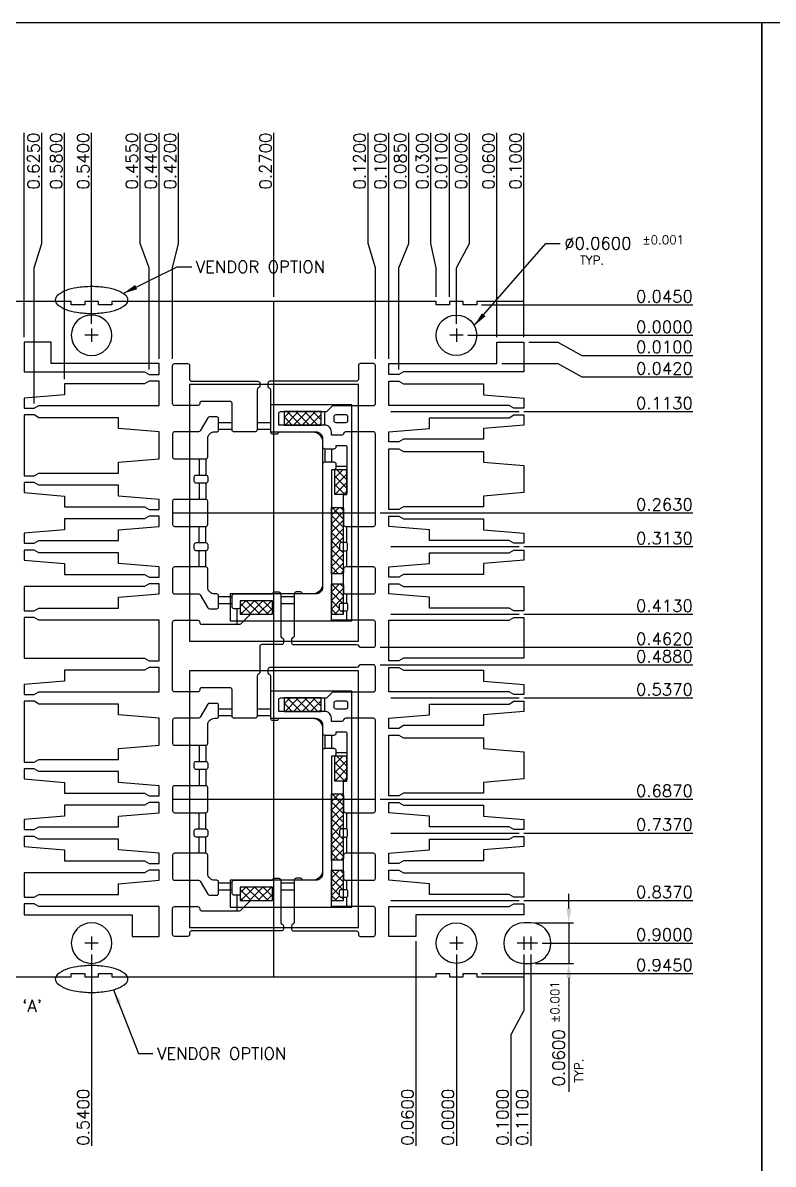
# Model space of a CAD drawing. Extents: x 5 to 821, y 9 to 392.
# Drawn here: x 123.9 to 279.4, y 155.4 to 392 of the extents above; entities that cross this region are included whole.
import ezdxf
from ezdxf.enums import TextEntityAlignment as Align
from ezdxf.lldxf.tags import DXFTag

# ---------------------------------------------------------------- set-up
doc = ezdxf.new("R2010")
doc.units = 0
doc.header["$LTSCALE"] = 8
doc.header["$MEASUREMENT"] = 0
for name, color, linetype in [('CEN', 2, 'CENTER'), ('COIN-LINE', 4, 'Continuous'), ('DIM', 7, 'Continuous'), ('DRAWING-SHEET', 6, 'Continuous'), ('LF-LINE', 1, 'Continuous'), ('PKG-OUT', 3, 'HIDDEN'), ('PLOTTING-AREA', 5, 'Continuous')]:
    doc.layers.add(name, color=color, linetype=linetype)
doc.styles.add('SIMPLEX', font='SIMPLEX.shx', dxfattribs={"height": 2.5})
doc.styles.get("Standard").update_dxf_attribs({"font": 'SIMPLEX', "height": 3})
tags = doc.linetypes.add('CENTER', pattern=[2, 1.25, -0.25, 0.25, -0.25]).pattern_tags.tags
tags[10:11] = [DXFTag(74, 4), DXFTag(75, 0), DXFTag(340, '0'), DXFTag(46, 1.0), DXFTag(50, 0.0), DXFTag(44, 0.0), DXFTag(45, 0.0)]
tags[8:9] = [DXFTag(74, 4), DXFTag(75, 0), DXFTag(340, '0'), DXFTag(46, 1.0), DXFTag(50, 0.0), DXFTag(44, 0.0), DXFTag(45, 0.0)]
tags[6:7] = [DXFTag(74, 4), DXFTag(75, 0), DXFTag(340, '0'), DXFTag(46, 1.0), DXFTag(50, 0.0), DXFTag(44, 0.0), DXFTag(45, 0.0)]
tags[4:5] = [DXFTag(74, 4), DXFTag(75, 0), DXFTag(340, '0'), DXFTag(46, 1.0), DXFTag(50, 0.0), DXFTag(44, 0.0), DXFTag(45, 0.0)]
tags = doc.linetypes.add('HIDDEN', pattern=[0.375, 0.25, -0.125]).pattern_tags.tags
tags[6:7] = [DXFTag(74, 4), DXFTag(75, 0), DXFTag(340, '0'), DXFTag(46, 1.0), DXFTag(50, 0.0), DXFTag(44, 0.0), DXFTag(45, 0.0)]
tags[4:5] = [DXFTag(74, 4), DXFTag(75, 0), DXFTag(340, '0'), DXFTag(46, 1.0), DXFTag(50, 0.0), DXFTag(44, 0.0), DXFTag(45, 0.0)]
doc.dimstyles.get("Standard").update_dxf_attribs({"dimtxt": 0.18, "dimasz": 0.18, "dimexe": 0.18, "dimexo": 0.0625, "dimgap": 0.09, "dimtad": 0, "dimtih": 1, "dimtoh": 1, "dimdec": 4, "dimzin": 0, "dimdsep": 46, "dimtxsty": 'Standard', "dimcen": 0.09, "dimadec": 0, "dimazin": 0, "dimtfac": 1, "dimtdec": 4, "dimtofl": 0, "dimtmove": 0, "dimatfit": 3, "dimfxl": 0, "dimtolj": 1, "dimtzin": 0, "dimarcsym": 0})

# ---------------------------------------------------------------- blocks, each defined once
blk = doc.blocks.new('TABLET')
at = {"layer": 'DRAWING-SHEET'}
blk.add_lwpolyline([(5, 392), (5, 9), (277, 9), (277, 392)], close=True, dxfattribs=at)
blk = doc.blocks.new('TABLET1')
at = {"layer": 'PLOTTING-AREA'}
blk.add_lwpolyline([(5, 392), (5, 9), (277, 9), (277, 392)], close=True, dxfattribs=at)
blk = doc.blocks.new('INT3')
for p, q in [((-0.082, 0.134), (-0.062, 0.134)), ((-0.082, 0.124), (-0.062, 0.124)), ((-0.025, 0.134), (-0.005, 0.134)), ((-0.025, 0.124), (-0.005, 0.124)), ((0.075, 0.095), (0.075, 0.075)), ((0.085, 0.095), (0.085, 0.075)), ((-0.111, 0.08), (-0.111, 0.056)), ((-0.101, 0.08), (-0.101, 0.056)), ((-0.111, 0.044), (-0.111, 0.02)), ((-0.101, 0.044), (-0.101, 0.02)), ((-0.111, -0.044), (-0.111, -0.02)), ((-0.101, -0.044), (-0.101, -0.02)), ((-0.111, -0.08), (-0.111, -0.056)), ((-0.101, -0.08), (-0.101, -0.056)), ((-0.082, -0.124), (-0.062, -0.124)), ((-0.082, -0.134), (-0.062, -0.134)), ((0.01, -0.124), (0.03, -0.124)), ((0.01, -0.134), (0.03, -0.134))]:
    blk.add_line(p, q)
for points in [[(-0.125, 0.1978, 0.414214), (-0.1222, 0.195), (-0.0238, 0.195, -0.414214), (-0.021, 0.1922), (-0.021, 0.1877, -0.334986), (-0.023, 0.185, 0.334986), (-0.025, 0.1823), (-0.025, 0.1228, -0.414214), (-0.0278, 0.12), (-0.0592, 0.12, -0.414214), (-0.062, 0.1228), (-0.062, 0.1622, 0.414214), (-0.0648, 0.165), (-0.1072, 0.165, 0.414214), (-0.11, 0.1622), (-0.11, 0.1618, -0.414214), (-0.1128, 0.159), (-0.1472, 0.159, -0.414214), (-0.15, 0.1618), (-0.15, 0.2182, -0.414214), (-0.1472, 0.221), (-0.1278, 0.221, -0.414214), (-0.125, 0.2182)], [(-0.0848, 0.142), (-0.0957, 0.142, 0.267949), (-0.0981, 0.1406), (-0.1092, 0.1214, -0.267949), (-0.1116, 0.12), (-0.1472, 0.12, 0.414214), (-0.15, 0.1172), (-0.15, 0.0828, 0.414214), (-0.1472, 0.08), (-0.1008, 0.08, 0.414214), (-0.098, 0.0828), (-0.098, 0.11, -0.414214), (-0.088, 0.12), (-0.0848, 0.12, 0.414214), (-0.082, 0.1228), (-0.082, 0.1392, 0.414214)], [(0.109, 0.1427), (0.109, 0.1363, -0.414214), (0.1062, 0.1335), (0.0918, 0.1335, -0.414214), (0.089, 0.1363), (0.089, 0.1427, -0.414214), (0.0918, 0.1455), (0.1062, 0.1455, -0.414214)], [(-0.098, 0.0532), (-0.098, 0.0468, -0.414214), (-0.1008, 0.044), (-0.1152, 0.044, -0.414214), (-0.118, 0.0468), (-0.118, 0.0532, -0.414214), (-0.1152, 0.056), (-0.1008, 0.056, -0.414214)], [(-0.098, -0.0172), (-0.098, 0.0172, 0.414214), (-0.1008, 0.02), (-0.1472, 0.02, 0.414214), (-0.15, 0.0172), (-0.15, -0.0172, 0.414214), (-0.1472, -0.02), (-0.1008, -0.02, 0.414214)], [(-0.098, -0.0468), (-0.098, -0.0532, -0.414214), (-0.1008, -0.056), (-0.1152, -0.056, -0.414214), (-0.118, -0.0532), (-0.118, -0.0468, -0.414214), (-0.1152, -0.044), (-0.1008, -0.044, -0.414214)], [(0.109, -0.0532), (0.109, -0.0468, 0.414214), (0.1062, -0.044), (0.0998, -0.044, 0.414214), (0.097, -0.0468), (0.097, -0.0532, 0.414214), (0.0998, -0.056), (0.1062, -0.056, 0.414214)], [(-0.082, -0.1392), (-0.082, -0.1228, 0.414214), (-0.0848, -0.12), (-0.088, -0.12, -0.414214), (-0.098, -0.11), (-0.098, -0.0828, 0.414214), (-0.1008, -0.08), (-0.1472, -0.08, 0.414214), (-0.15, -0.0828), (-0.15, -0.1172, 0.414214), (-0.1472, -0.12), (-0.1116, -0.12, -0.267949), (-0.1092, -0.1214), (-0.0981, -0.1406, 0.267949), (-0.0957, -0.142), (-0.0848, -0.142, 0.414214)], [(0.109, -0.1363), (0.109, -0.1427, -0.414214), (0.1062, -0.1455), (0.0998, -0.1455, -0.414214), (0.097, -0.1427), (0.097, -0.1363, -0.414214), (0.0998, -0.1335), (0.1062, -0.1335, -0.414214)]]:
    blk.add_lwpolyline(points, format="xyb", close=True)
for points in [[(0.1223, 0.195), (-0.0062, 0.195, 0.414214), (-0.009, 0.1922), (-0.009, 0.1877, 0.334986), (-0.007, 0.185, -0.334986), (-0.005, 0.1823), (-0.005, 0.1198, 0.414214), (-0.0022, 0.117), (0.0042, 0.117, 0.414214), (0.007, 0.1198), (0.007, 0.12), (0.062, 0.12, -0.414214), (0.072, 0.11), (0.072, 0.0978, 0.414214), (0.0748, 0.095), (0.0892, 0.095, 0.414214), (0.092, 0.0978), (0.092, 0.1), (0.1052, 0.1, -0.414214), (0.108, 0.0972), (0.108, 0.0298, -0.414214), (0.1052, 0.027), (0.09, 0.027), (0.09, 0.0629, -0.223622), (0.091, 0.065, 0.223622), (0.092, 0.0671), (0.092, 0.0722, 0.414214), (0.0892, 0.075), (0.0748, 0.075, 0.414214), (0.072, 0.0722), (0.072, -0.11, -0.414214), (0.062, -0.12), (0.042, -0.12), (0.042, -0.1198, 0.414214), (0.0392, -0.117), (0.0328, -0.117, 0.414214), (0.03, -0.1198), (0.03, -0.1823, -0.334986), (0.028, -0.185, 0.334986), (0.026, -0.1877), (0.026, -0.1922, 0.414214), (0.0288, -0.195), (0.1223, -0.195, -0.334986), (0.125, -0.197, 0.334986), (0.1277, -0.199), (0.1472, -0.199, 0.414214), (0.15, -0.1962), (0.15, -0.1618, 0.414214), (0.1472, -0.159), (0.085, -0.159), (0.085, -0.105), (0.1002, -0.105, -0.414214), (0.103, -0.1078), (0.103, -0.1172, 0.414214), (0.1058, -0.12), (0.1472, -0.12, 0.414214), (0.15, -0.1172), (0.15, -0.0828, 0.414214), (0.1472, -0.08), (0.1058, -0.08, 0.414214), (0.103, -0.0828), (0.103, -0.0872, -0.414214), (0.1002, -0.09), (0.085, -0.09), (0.085, 0.008), (0.1002, 0.008, -0.414214), (0.103, 0.0052), (0.103, -0.0172, 0.414214), (0.1058, -0.02), (0.1472, -0.02, 0.414214), (0.15, -0.0172), (0.15, 0.1172, 0.414214), (0.1472, 0.12), (0.1057, 0.12, 0.387232), (0.103, 0.1175, -0.387232), (0.1003, 0.115), (0.085, 0.115), (0.085, 0.12, 0.414214), (0.075, 0.13), (0.007, 0.13), (0.007, 0.1472, -0.414214), (0.0098, 0.15), (0.0769, 0.15, 0.198912), (0.0788, 0.1508), (0.0862, 0.1582, -0.198912), (0.0881, 0.159), (0.1472, 0.159, 0.414214), (0.15, 0.1618), (0.15, 0.2182, 0.414214), (0.1472, 0.221), (0.1278, 0.221, 0.414214), (0.125, 0.2182), (0.125, 0.1978, -0.414214), (0.1222, 0.195)], [(-0.15, -0.212), (-0.15, -0.1618, -0.414214), (-0.1472, -0.159), (-0.1128, -0.159, -0.414214), (-0.11, -0.1618), (-0.11, -0.1622, 0.414214), (-0.1072, -0.165), (-0.0511, -0.165, 0.198912), (-0.0492, -0.1642), (-0.0358, -0.1508, -0.198912), (-0.0339, -0.15), (-0.0048, -0.15, 0.414214), (-0.002, -0.1472), (-0.002, -0.13), (-0.0472, -0.13, 0.414214), (-0.05, -0.1328), (-0.05, -0.1392, -0.414214), (-0.0528, -0.142), (-0.0592, -0.142, -0.414214), (-0.062, -0.1392), (-0.062, -0.1228, -0.414214), (-0.0592, -0.12), (-0.002, -0.12), (-0.002, -0.1198, -0.414214), (0.0008, -0.117), (0.0072, -0.117, -0.414214), (0.01, -0.1198), (0.01, -0.1823, 0.334986), (0.012, -0.185, -0.334986), (0.014, -0.1877), (0.014, -0.1922, -0.414214), (0.0112, -0.195), (-0.0182, -0.195, 0.414214), (-0.021, -0.1978), (-0.021, -0.212)]]:
    blk.add_lwpolyline(points, format="xyb")
at = {"layer": 'COIN-LINE'}
for p, q in [((0.075, 0.13), (0.075, 0.15)), ((0.092, 0.069), (0.108, 0.069)), ((0.108, -0.0446), (0.108, -0.02)), ((0.108, -0.08), (0.108, -0.0554)), ((0.108, -0.1341), (0.108, -0.12)), ((-0.055, -0.142), (-0.055, -0.165)), ((0.108, -0.159), (0.108, -0.1449))]:
    blk.add_line(p, q, dxfattribs=at)
at = {"layer": 'PKG-OUT'}
for points in [[(0.125, -0.19), (0.125, 0.19), (-0.125, 0.19), (-0.125, -0.19)], [(0.07, 0.15), (0.015, 0.15), (0.015, 0.13), (0.07, 0.13)], [(0.108, 0.064), (0.085, 0.064), (0.085, -0.15), (0.103, -0.15), (0.103, 0.027), (0.108, 0.027)], [(-0.002, -0.15), (-0.002, -0.13), (-0.05, -0.13), (-0.05, -0.15)]]:
    blk.add_lwpolyline(points, close=True, dxfattribs=at)
blk.add_lwpolyline([(0.057, 0.12, -0.414214), (0.072, 0.105), (0.072, -0.105, -0.414214), (0.057, -0.12), (-0.065, -0.12), (-0.065, -0.16), (0.115, -0.16), (0.115, 0.16), (-0.005, 0.16), (-0.005, 0.12)], format="xyb", close=True, dxfattribs=at)
blk = doc.blocks.new('INT1')
for p, q in [((-0.082, 0.134), (-0.062, 0.134)), ((-0.082, 0.124), (-0.062, 0.124)), ((-0.025, 0.134), (-0.005, 0.134)), ((-0.025, 0.124), (-0.005, 0.124)), ((0.075, 0.095), (0.075, 0.075)), ((0.085, 0.095), (0.085, 0.075)), ((-0.111, 0.08), (-0.111, 0.056)), ((-0.101, 0.08), (-0.101, 0.056)), ((-0.111, 0.044), (-0.111, 0.02)), ((-0.101, 0.044), (-0.101, 0.02)), ((-0.111, -0.044), (-0.111, -0.02)), ((-0.101, -0.044), (-0.101, -0.02)), ((-0.111, -0.08), (-0.111, -0.056)), ((-0.101, -0.08), (-0.101, -0.056)), ((-0.082, -0.124), (-0.062, -0.124)), ((-0.082, -0.134), (-0.062, -0.134)), ((0.01, -0.124), (0.03, -0.124)), ((0.01, -0.134), (0.03, -0.134))]:
    blk.add_line(p, q)
blk.add_lwpolyline([(-0.021, 0.212), (-0.021, 0.1877, -0.334986), (-0.023, 0.185, 0.334986), (-0.025, 0.1823), (-0.025, 0.1228, -0.414214), (-0.0278, 0.12), (-0.0592, 0.12, -0.414214), (-0.062, 0.1228), (-0.062, 0.1622, 0.414214), (-0.0648, 0.165), (-0.1072, 0.165, 0.414214), (-0.11, 0.1622), (-0.11, 0.1618, -0.414214), (-0.1128, 0.159), (-0.1472, 0.159, -0.414214), (-0.15, 0.1618), (-0.15, 0.212)], format="xyb")
for points in [[(0.072, 0.11), (0.072, 0.0978, 0.414214), (0.0748, 0.095), (0.0892, 0.095, 0.414214), (0.092, 0.0978), (0.092, 0.1), (0.1052, 0.1, -0.414214), (0.108, 0.0972), (0.108, 0.0298, -0.414214), (0.1052, 0.027), (0.09, 0.027), (0.09, 0.0629, -0.223622), (0.091, 0.065, 0.223622), (0.092, 0.0671), (0.092, 0.0722, 0.414214), (0.0892, 0.075), (0.0748, 0.075, 0.414214), (0.072, 0.0722), (0.072, -0.11, -0.414214), (0.062, -0.12), (0.042, -0.12), (0.042, -0.1198, 0.414214), (0.0392, -0.117), (0.0328, -0.117, 0.414214), (0.03, -0.1198), (0.03, -0.1823, -0.334986), (0.028, -0.185, 0.334986), (0.026, -0.1877), (0.026, -0.1922, 0.414214), (0.0288, -0.195), (0.1222, -0.195, -0.414214), (0.125, -0.1978), (0.125, -0.2002, 0.414214), (0.1278, -0.203), (0.1472, -0.203, 0.414214), (0.15, -0.2002), (0.15, -0.1618, 0.414214), (0.1472, -0.159), (0.085, -0.159), (0.085, -0.105), (0.1002, -0.105, -0.414214), (0.103, -0.1078), (0.103, -0.1172, 0.414214), (0.1058, -0.12), (0.1472, -0.12, 0.414214), (0.15, -0.1172), (0.15, -0.0828, 0.414214), (0.1472, -0.08), (0.1058, -0.08, 0.414214), (0.103, -0.0828), (0.103, -0.0872, -0.414214), (0.1002, -0.09), (0.085, -0.09), (0.085, 0.008), (0.1002, 0.008, -0.414214), (0.103, 0.0052), (0.103, -0.0172, 0.414214), (0.1058, -0.02), (0.1472, -0.02, 0.414214), (0.15, -0.0172), (0.15, 0.1172, 0.414214), (0.1472, 0.12), (0.1057, 0.12, 0.387232), (0.103, 0.1175, -0.387232), (0.1003, 0.115), (0.085, 0.115), (0.085, 0.12, 0.414214), (0.075, 0.13), (0.007, 0.13), (0.007, 0.1472, -0.414214), (0.0098, 0.15), (0.0769, 0.15, 0.198912), (0.0788, 0.1508), (0.0862, 0.1582, -0.198912), (0.0881, 0.159), (0.1472, 0.159, 0.414214), (0.15, 0.1618), (0.15, 0.1962, 0.414214), (0.1472, 0.199), (0.1277, 0.199, 0.334986), (0.125, 0.197, -0.334986), (0.1223, 0.195), (-0.0062, 0.195, 0.414214), (-0.009, 0.1922), (-0.009, 0.1877, 0.334986), (-0.007, 0.185, -0.334986), (-0.005, 0.1823), (-0.005, 0.1198, 0.414214), (-0.0022, 0.117), (0.0042, 0.117, 0.414214), (0.007, 0.1198), (0.007, 0.12), (0.062, 0.12, -0.414214)], [(-0.0848, 0.142), (-0.0957, 0.142, 0.267949), (-0.0981, 0.1406), (-0.1092, 0.1214, -0.267949), (-0.1116, 0.12), (-0.1472, 0.12, 0.414214), (-0.15, 0.1172), (-0.15, 0.0828, 0.414214), (-0.1472, 0.08), (-0.1008, 0.08, 0.414214), (-0.098, 0.0828), (-0.098, 0.11, -0.414214), (-0.088, 0.12), (-0.0848, 0.12, 0.414214), (-0.082, 0.1228), (-0.082, 0.1392, 0.414214)], [(0.109, 0.1427), (0.109, 0.1363, -0.414214), (0.1062, 0.1335), (0.0918, 0.1335, -0.414214), (0.089, 0.1363), (0.089, 0.1427, -0.414214), (0.0918, 0.1455), (0.1062, 0.1455, -0.414214)], [(-0.098, 0.0532), (-0.098, 0.0468, -0.414214), (-0.1008, 0.044), (-0.1152, 0.044, -0.414214), (-0.118, 0.0468), (-0.118, 0.0532, -0.414214), (-0.1152, 0.056), (-0.1008, 0.056, -0.414214)], [(-0.098, -0.0172), (-0.098, 0.0172, 0.414214), (-0.1008, 0.02), (-0.1472, 0.02, 0.414214), (-0.15, 0.0172), (-0.15, -0.0172, 0.414214), (-0.1472, -0.02), (-0.1008, -0.02, 0.414214)], [(-0.098, -0.0468), (-0.098, -0.0532, -0.414214), (-0.1008, -0.056), (-0.1152, -0.056, -0.414214), (-0.118, -0.0532), (-0.118, -0.0468, -0.414214), (-0.1152, -0.044), (-0.1008, -0.044, -0.414214)], [(0.109, -0.0532), (0.109, -0.0468, 0.414214), (0.1062, -0.044), (0.0998, -0.044, 0.414214), (0.097, -0.0468), (0.097, -0.0532, 0.414214), (0.0998, -0.056), (0.1062, -0.056, 0.414214)], [(-0.082, -0.1392), (-0.082, -0.1228, 0.414214), (-0.0848, -0.12), (-0.088, -0.12, -0.414214), (-0.098, -0.11), (-0.098, -0.0828, 0.414214), (-0.1008, -0.08), (-0.1472, -0.08, 0.414214), (-0.15, -0.0828), (-0.15, -0.1172, 0.414214), (-0.1472, -0.12), (-0.1116, -0.12, -0.267949), (-0.1092, -0.1214), (-0.0981, -0.1406, 0.267949), (-0.0957, -0.142), (-0.0848, -0.142, 0.414214)], [(-0.0358, -0.1508, -0.198912), (-0.0339, -0.15), (-0.0048, -0.15, 0.414214), (-0.002, -0.1472), (-0.002, -0.13), (-0.0472, -0.13, 0.414214), (-0.05, -0.1328), (-0.05, -0.1392, -0.414214), (-0.0528, -0.142), (-0.0592, -0.142, -0.414214), (-0.062, -0.1392), (-0.062, -0.1228, -0.414214), (-0.0592, -0.12), (-0.002, -0.12), (-0.002, -0.1198, -0.414214), (0.0008, -0.117), (0.0072, -0.117, -0.414214), (0.01, -0.1198), (0.01, -0.1823, 0.334986), (0.012, -0.185, -0.334986), (0.014, -0.1877), (0.014, -0.1922, -0.414214), (0.0112, -0.195), (-0.1222, -0.195, 0.414214), (-0.125, -0.1978), (-0.125, -0.2002, -0.414214), (-0.1278, -0.203), (-0.1472, -0.203, -0.414214), (-0.15, -0.2002), (-0.15, -0.1618, -0.414214), (-0.1472, -0.159), (-0.1128, -0.159, -0.414214), (-0.11, -0.1618), (-0.11, -0.1622, 0.414214), (-0.1072, -0.165), (-0.0511, -0.165, 0.198912), (-0.0492, -0.1642)], [(0.109, -0.1363), (0.109, -0.1427, -0.414214), (0.1062, -0.1455), (0.0998, -0.1455, -0.414214), (0.097, -0.1427), (0.097, -0.1363, -0.414214), (0.0998, -0.1335), (0.1062, -0.1335, -0.414214)]]:
    blk.add_lwpolyline(points, format="xyb", close=True)
at = {"layer": 'COIN-LINE'}
for p, q in [((0.075, 0.13), (0.075, 0.15)), ((0.092, 0.069), (0.108, 0.069)), ((0.108, -0.0446), (0.108, -0.02)), ((0.108, -0.08), (0.108, -0.0554)), ((0.108, -0.1341), (0.108, -0.12)), ((-0.055, -0.142), (-0.055, -0.165)), ((0.108, -0.159), (0.108, -0.1449))]:
    blk.add_line(p, q, dxfattribs=at)
at = {"layer": 'PKG-OUT'}
for points in [[(0.125, -0.19), (0.125, 0.19), (-0.125, 0.19), (-0.125, -0.19)], [(0.07, 0.15), (0.015, 0.15), (0.015, 0.13), (0.07, 0.13)], [(0.108, 0.064), (0.085, 0.064), (0.085, -0.15), (0.103, -0.15), (0.103, 0.027), (0.108, 0.027)], [(-0.002, -0.15), (-0.002, -0.13), (-0.05, -0.13), (-0.05, -0.15)]]:
    blk.add_lwpolyline(points, close=True, dxfattribs=at)
blk.add_lwpolyline([(0.057, 0.12, -0.414214), (0.072, 0.105), (0.072, -0.105, -0.414214), (0.057, -0.12), (-0.065, -0.12), (-0.065, -0.16), (0.115, -0.16), (0.115, 0.16), (-0.005, 0.16), (-0.005, 0.12)], format="xyb", close=True, dxfattribs=at)

msp = doc.modelspace()

# ---------------------------------------------------------------- hatches: boundary and pattern name
at = {"layer": 'PKG-OUT'}
h = msp.add_hatch(dxfattribs=at)
h.set_pattern_fill('ANSI37', color=256, scale=10, style=0)
h.set_pattern_definition([(45, (-165.7516, 0), (-0.8838835, 0.8838835), []), (135, (-165.7516, 0), (-0.8838835, -0.8838835), [])])
h.paths.add_polyline_path([(185.72, 311.41), (178.02, 311.41), (178.02, 308.61), (185.72, 308.61)])
h.paths.add_polyline_path([(191.04, 299.37), (188.55, 299.37, 0.105423), (188.52, 299.22), (188.52, 294.19), (190.65, 294.19, 0.414214), (191.04, 294.58)])
h.paths.add_polyline_path([(190.34, 291.15, 0.414214), (189.95, 291.53), (187.82, 291.53), (187.82, 277.81), (189.95, 277.81, 0.414214), (190.34, 278.2), (190.34, 282.57), (189.89, 282.57, -0.414214), (189.5, 282.96), (189.5, 283.87, -0.414214), (189.89, 284.25), (190.34, 284.25)])
h.paths.add_polyline_path([(190.34, 275.33, 0.414214), (189.95, 275.71), (189.95, 275.71), (187.82, 275.71), (187.82, 269.41), (190.34, 269.41), (190.34, 270.04), (189.89, 270.04, -0.414214), (189.5, 270.43), (189.5, 271.34, -0.414214), (189.89, 271.72), (190.34, 271.72)])
h.paths.add_polyline_path([(175.64, 272.21), (169.31, 272.21, 0.414214), (168.92, 271.83), (168.92, 269.41), (175.25, 269.41, 0.414214), (175.64, 269.8)])
h = msp.add_hatch(dxfattribs=at)
h.set_pattern_fill('ANSI37', color=256, scale=10, style=0)
h.set_pattern_definition([(45, (-165.7516, -59.36), (-0.8838835, 0.8838835), []), (135, (-165.7516, -59.36), (-0.8838835, -0.8838835), [])])
h.paths.add_polyline_path([(185.72, 252.05), (178.02, 252.05), (178.02, 249.25), (185.72, 249.25)])
h.paths.add_polyline_path([(191.04, 240.01), (188.55, 240.01, 0.105423), (188.52, 239.86), (188.52, 234.83), (190.65, 234.83, 0.414214), (191.04, 235.22)])
h.paths.add_polyline_path([(190.34, 231.79, 0.414214), (189.95, 232.17), (187.82, 232.17), (187.82, 218.45), (189.95, 218.45, 0.414214), (190.34, 218.84), (190.34, 223.21), (189.89, 223.21, -0.414214), (189.5, 223.6), (189.5, 224.51, -0.414214), (189.89, 224.89), (190.34, 224.89)])
h.paths.add_polyline_path([(190.34, 215.97, 0.414214), (189.95, 216.35), (189.95, 216.35), (187.82, 216.35), (187.82, 210.05), (190.34, 210.05), (190.34, 210.68), (189.89, 210.68, -0.414214), (189.5, 211.07), (189.5, 211.98, -0.414214), (189.89, 212.36), (190.34, 212.36)])
h.paths.add_polyline_path([(175.64, 212.85), (169.31, 212.85, 0.414214), (168.92, 212.47), (168.92, 210.05), (175.25, 210.05, 0.414214), (175.64, 210.44)])

# ---------------------------------------------------------------- linework, layer by layer
at = {"layer": 'CEN'}
for p, q in [((175.92, 194.23), (175.92, 334.23)), ((139.5, 327.23), (136.74, 327.23)), ((138.12, 328.61), (138.12, 325.85)), ((138.12, 328.61), (138.12, 325.85)), ((215.1, 327.23), (212.34, 327.23)), ((213.72, 328.61), (213.72, 325.85)), ((213.72, 328.61), (213.72, 325.85)), ((200.12, 311.41), (226.72, 311.41)), ((154.92, 290.41), (196.92, 290.41)), ((200.12, 283.41), (226.72, 283.41)), ((200.12, 269.41), (226.72, 269.41)), ((200.12, 252.05), (226.72, 252.05)), ((154.92, 231.05), (196.92, 231.05)), ((200.12, 224.05), (226.72, 224.05)), ((200.12, 210.05), (226.72, 210.05)), ((139.5, 201.23), (136.74, 201.23)), ((138.12, 202.61), (138.12, 199.85)), ((215.1, 201.23), (212.34, 201.23)), ((213.72, 202.61), (213.72, 199.85)), ((229.1, 201.23), (226.34, 201.23)), ((227.72, 202.61), (227.72, 199.85)), ((230.5, 201.23), (227.74, 201.23)), ((229.12, 202.61), (229.12, 199.85))]:
    msp.add_line(p, q, dxfattribs=at)
at = {"layer": 'COIN-LINE'}
for p, q in [((124.12, 341.23), (124.12, 346.23)), ((126.22, 341.23), (127.83, 346.23)), ((132.52, 341.23), (132.52, 346.23)), ((138.12, 341.23), (138.12, 346.23)), ((150.02, 341.23), (148.21, 346.23)), ((152.12, 341.23), (152.12, 346.23)), ((154.92, 341.23), (156.13, 346.23)), ((175.92, 341.23), (175.92, 346.23)), ((196.92, 341.23), (195.41, 346.23)), ((199.72, 341.23), (199.72, 346.23)), ((201.82, 341.23), (203.83, 346.23)), ((209.52, 341.23), (208.41, 346.23)), ((212.32, 341.23), (212.32, 346.23)), ((213.72, 341.23), (216.44, 346.23)), ((222.12, 341.23), (222.12, 346.23)), ((227.72, 341.23), (227.72, 346.23)), ((234.72, 333.53), (239.72, 333.53)), ((234.72, 327.23), (239.72, 327.23)), ((234.72, 325.83), (239.72, 323.07)), ((234.72, 321.35), (239.72, 318.59)), ((234.72, 311.41), (239.72, 311.41)), ((234.72, 290.41), (239.72, 290.41)), ((234.72, 283.41), (239.72, 283.41)), ((234.72, 269.41), (239.72, 269.41)), ((234.72, 262.55), (239.72, 262.55)), ((234.72, 258.91), (239.72, 258.91)), ((234.72, 252.05), (239.72, 252.05)), ((234.72, 231.05), (239.72, 231.05)), ((234.72, 224.05), (239.72, 224.05)), ((234.72, 210.05), (239.72, 210.05)), ((234.72, 201.23), (239.72, 201.23)), ((234.72, 194.93), (239.72, 194.93)), ((138.12, 187.23), (138.12, 182.23)), ((205.32, 187.23), (205.32, 182.23)), ((213.72, 187.23), (213.72, 182.23)), ((227.72, 187.23), (225.03, 182.23)), ((229.12, 187.23), (229.12, 182.23))]:
    msp.add_line(p, q, dxfattribs=at)
at = {"layer": 'DIM'}
for p, q in [((124.12, 346.23), (124.12, 369.23)), ((127.83, 346.23), (127.83, 369.23)), ((132.52, 346.23), (132.52, 369.23)), ((138.12, 346.23), (138.12, 369.23)), ((148.21, 346.23), (148.21, 369.23)), ((152.12, 346.23), (152.12, 369.23)), ((156.13, 346.23), (156.13, 369.23)), ((175.92, 346.23), (175.92, 369.23)), ((195.41, 346.23), (195.41, 369.23)), ((199.72, 346.23), (199.72, 369.23)), ((203.83, 346.23), (203.83, 369.23)), ((208.41, 346.23), (208.41, 369.23)), ((212.32, 346.23), (212.32, 369.23)), ((216.44, 346.23), (216.44, 369.23)), ((222.12, 346.23), (222.12, 369.23)), ((227.72, 346.23), (227.72, 369.23)), ((124.12, 326.83), (124.12, 341.23)), ((126.22, 313.11), (126.22, 341.23)), ((132.52, 318.15), (132.52, 341.23)), ((138.12, 329.61), (138.12, 341.23)), ((150.02, 320.11), (150.02, 341.23)), ((152.12, 322.35), (152.12, 341.23)), ((154.92, 322.35), (154.92, 341.23)), ((175.92, 335.23), (175.92, 341.23)), ((196.92, 322.35), (196.92, 341.23)), ((199.72, 322.35), (199.72, 341.23)), ((201.82, 320.11), (201.82, 341.23)), ((209.52, 335.23), (209.52, 341.23)), ((212.32, 335.23), (212.32, 341.23)), ((213.72, 329.61), (213.72, 341.23)), ((222.12, 326.83), (222.12, 341.23)), ((227.72, 326.83), (227.72, 341.23)), ((218.92, 333.53), (234.72, 333.53)), ((239.72, 333.53), (262.72, 333.53)), ((216.1, 327.23), (234.72, 327.23)), ((239.72, 327.23), (262.72, 327.23)), ((228.72, 325.83), (234.72, 325.83)), ((239.72, 323.07), (262.72, 323.07)), ((223.12, 321.35), (234.72, 321.35)), ((239.72, 318.59), (262.72, 318.59)), ((227.72, 311.41), (234.72, 311.41)), ((239.72, 311.41), (262.72, 311.41)), ((197.92, 290.41), (234.72, 290.41)), ((239.72, 290.41), (262.72, 290.41)), ((227.72, 283.41), (234.72, 283.41)), ((239.72, 283.41), (262.72, 283.41)), ((227.72, 269.41), (234.72, 269.41)), ((239.72, 269.41), (262.72, 269.41)), ((197.92, 262.55), (234.72, 262.55)), ((239.72, 262.55), (262.72, 262.55)), ((197.92, 258.91), (234.72, 258.91)), ((239.72, 258.91), (262.72, 258.91)), ((227.72, 252.05), (234.72, 252.05)), ((239.72, 252.05), (262.72, 252.05)), ((197.92, 231.05), (234.72, 231.05)), ((239.72, 231.05), (262.72, 231.05)), ((227.72, 224.05), (234.72, 224.05)), ((239.72, 224.05), (262.72, 224.05)), ((237.01, 208.43), (237.01, 211.43)), ((227.72, 210.05), (234.72, 210.05)), ((239.72, 210.05), (262.72, 210.05)), ((230.12, 205.43), (238.01, 205.43)), ((237.01, 205.43), (237.01, 197.03)), ((205.32, 201.63), (205.32, 187.23)), ((231.5, 201.23), (234.72, 201.23)), ((239.72, 201.23), (262.72, 201.23)), ((138.12, 198.85), (138.12, 187.23)), ((213.72, 198.85), (213.72, 187.23)), ((227.72, 198.85), (227.72, 187.23)), ((229.12, 198.85), (229.12, 187.23)), ((230.12, 197.03), (238.01, 197.03)), ((218.92, 194.93), (234.72, 194.93)), ((237.01, 194.03), (237.01, 170.4)), ((239.72, 194.93), (262.72, 194.93)), ((138.12, 182.23), (138.12, 159.23)), ((205.32, 182.23), (205.32, 159.23)), ((213.72, 182.23), (213.72, 159.23)), ((225.03, 182.23), (225.03, 159.23)), ((229.12, 182.23), (229.12, 159.23))]:
    msp.add_line(p, q, dxfattribs=at)
for points in [[(236.51, 208.43), (237.51, 208.43), (237.01, 205.43)], [(236.51, 194.03), (237.51, 194.03), (237.01, 197.03)]]:
    msp.add_solid(points, dxfattribs=at)
at = {"layer": 'LF-LINE'}
for points in [[(227.72, 334.23), (217.92, 334.23), (217.92, 333.53), (215.12, 333.53), (215.12, 334.23), (212.32, 334.23), (212.32, 333.53), (209.52, 333.53), (209.52, 334.23), (142.32, 334.23), (142.32, 333.53), (139.52, 333.53), (139.52, 334.23), (136.72, 334.23), (136.72, 333.53), (133.92, 333.53), (133.92, 334.23), (75.12, 334.23)], [(66.72, 194.23), (133.92, 194.23), (133.92, 194.93), (136.72, 194.93), (136.72, 194.23), (139.52, 194.23), (139.52, 194.93), (142.32, 194.93), (142.32, 194.23), (209.52, 194.23), (209.52, 194.93), (212.32, 194.93), (212.32, 194.23), (215.12, 194.23), (215.12, 194.93), (217.92, 194.93), (217.92, 194.23), (227.72, 194.23)]]:
    msp.add_lwpolyline(points, dxfattribs=at)
for points in [[(142.32, 327.23, 1), (133.92, 327.23, 1)], [(209.52, 327.23, -1), (217.92, 327.23, -1)], [(133.92, 201.23, 1), (142.32, 201.23, 1)], [(217.92, 201.23, -1), (209.52, 201.23, -1)], [(229.12, 205.43), (227.72, 205.43, 1), (227.72, 197.03), (229.12, 197.03, 1)]]:
    msp.add_lwpolyline(points, format="xyb", close=True, dxfattribs=at)
for points in [[(129.72, 325.83), (124.12, 325.83), (124.12, 319.67), (149.05, 319.67), (150.02, 319.11), (152.12, 319.11), (152.12, 321.35), (129.72, 321.35)], [(222.12, 325.83), (227.72, 325.83), (227.72, 319.67), (202.79, 319.67), (201.82, 319.11), (199.72, 319.11), (199.72, 321.35), (222.12, 321.35)], [(152.12, 317.71), (150.02, 317.71), (149.05, 317.15), (132.52, 317.15), (132.52, 314.91), (124.12, 314.21), (124.12, 312.11), (126.22, 312.11), (127.19, 312.67), (152.12, 312.67)], [(199.72, 317.71), (201.82, 317.71), (202.79, 317.15), (219.32, 317.15), (219.32, 314.91), (227.72, 314.21), (227.72, 312.11), (225.62, 312.11), (224.65, 312.67), (199.72, 312.67)], [(126.22, 298.11), (127.19, 298.67), (143.72, 298.67), (143.72, 300.91), (152.12, 301.61), (152.12, 307.21), (143.72, 307.91), (143.72, 310.15), (127.19, 310.15), (126.22, 310.71), (124.12, 310.71), (124.12, 298.11)], [(208.12, 310.15), (224.65, 310.15), (225.62, 310.71), (227.72, 310.71), (227.72, 308.61), (219.32, 307.91), (219.32, 305.67), (202.79, 305.67), (201.82, 305.11), (199.72, 305.11), (199.72, 307.21), (208.12, 307.91)], [(227.72, 300.21), (227.72, 294.61), (219.32, 293.91), (219.32, 291.67), (202.79, 291.67), (201.82, 291.11), (199.72, 291.11), (199.72, 303.71), (201.82, 303.71), (202.79, 303.15), (219.32, 303.15), (219.32, 300.91)], [(143.72, 296.15), (127.19, 296.15), (126.22, 296.71), (124.12, 296.71), (124.12, 294.61), (132.52, 293.91), (132.52, 291.67), (149.05, 291.67), (150.02, 291.11), (152.12, 291.11), (152.12, 293.21), (143.72, 293.91)], [(152.12, 289.71), (150.02, 289.71), (149.05, 289.15), (132.52, 289.15), (132.52, 286.91), (124.12, 286.21), (124.12, 284.11), (126.22, 284.11), (127.19, 284.67), (143.72, 284.67), (143.72, 286.91), (152.12, 287.61)], [(199.72, 289.71), (201.82, 289.71), (202.79, 289.15), (219.32, 289.15), (219.32, 286.91), (227.72, 286.21), (227.72, 284.11), (225.62, 284.11), (224.65, 284.67), (208.12, 284.67), (208.12, 286.91), (199.72, 287.61)], [(143.72, 282.15), (127.19, 282.15), (126.22, 282.71), (124.12, 282.71), (124.12, 280.61), (132.52, 279.91), (132.52, 277.67), (149.05, 277.67), (150.02, 277.11), (152.12, 277.11), (152.12, 279.21), (143.72, 279.91)], [(208.12, 282.15), (224.65, 282.15), (225.62, 282.71), (227.72, 282.71), (227.72, 280.61), (219.32, 279.91), (219.32, 277.67), (202.79, 277.67), (201.82, 277.11), (199.72, 277.11), (199.72, 279.21), (208.12, 279.91)], [(143.72, 272.91), (152.12, 273.61), (152.12, 275.71), (150.02, 275.71), (149.05, 275.15), (124.12, 275.15), (124.12, 270.11), (126.22, 270.11), (127.19, 270.67), (143.72, 270.67)], [(208.12, 272.91), (199.72, 273.61), (199.72, 275.71), (201.82, 275.71), (202.79, 275.15), (227.72, 275.15), (227.72, 270.11), (225.62, 270.11), (224.65, 270.67), (208.12, 270.67)], [(152.12, 268.15), (127.19, 268.15), (126.22, 268.71), (124.12, 268.71), (124.12, 260.31), (149.05, 260.31), (150.02, 259.75), (152.12, 259.75)], [(199.72, 268.15), (224.65, 268.15), (225.62, 268.71), (227.72, 268.71), (227.72, 260.31), (202.79, 260.31), (201.82, 259.75), (199.72, 259.75)], [(152.12, 258.35), (150.02, 258.35), (149.05, 257.79), (132.52, 257.79), (132.52, 255.55), (124.12, 254.85), (124.12, 252.75), (126.22, 252.75), (127.19, 253.31), (152.12, 253.31)], [(199.72, 258.35), (201.82, 258.35), (202.79, 257.79), (219.32, 257.79), (219.32, 255.55), (227.72, 254.85), (227.72, 252.75), (225.62, 252.75), (224.65, 253.31), (199.72, 253.31)], [(126.22, 238.75), (127.19, 239.31), (143.72, 239.31), (143.72, 241.55), (152.12, 242.25), (152.12, 247.85), (143.72, 248.55), (143.72, 250.79), (127.19, 250.79), (126.22, 251.35), (124.12, 251.35), (124.12, 238.75)], [(208.12, 250.79), (224.65, 250.79), (225.62, 251.35), (227.72, 251.35), (227.72, 249.25), (219.32, 248.55), (219.32, 246.31), (202.79, 246.31), (201.82, 245.75), (199.72, 245.75), (199.72, 247.85), (208.12, 248.55)], [(227.72, 240.85), (227.72, 235.25), (219.32, 234.55), (219.32, 232.31), (202.79, 232.31), (201.82, 231.75), (199.72, 231.75), (199.72, 244.35), (201.82, 244.35), (202.79, 243.79), (219.32, 243.79), (219.32, 241.55)], [(143.72, 236.79), (127.19, 236.79), (126.22, 237.35), (124.12, 237.35), (124.12, 235.25), (132.52, 234.55), (132.52, 232.31), (149.05, 232.31), (150.02, 231.75), (152.12, 231.75), (152.12, 233.85), (143.72, 234.55)], [(152.12, 228.25), (152.12, 230.35), (150.02, 230.35), (149.05, 229.79), (132.52, 229.79), (132.52, 227.55), (124.12, 226.85), (124.12, 224.75), (126.22, 224.75), (127.19, 225.31), (143.72, 225.31), (143.72, 227.55)], [(199.72, 228.25), (199.72, 230.35), (201.82, 230.35), (202.79, 229.79), (219.32, 229.79), (219.32, 227.55), (227.72, 226.85), (227.72, 224.75), (225.62, 224.75), (224.65, 225.31), (208.12, 225.31), (208.12, 227.55)], [(143.72, 222.79), (127.19, 222.79), (126.22, 223.35), (124.12, 223.35), (124.12, 221.25), (132.52, 220.55), (132.52, 218.31), (149.05, 218.31), (150.02, 217.75), (152.12, 217.75), (152.12, 219.85), (143.72, 220.55)], [(208.12, 222.79), (224.65, 222.79), (225.62, 223.35), (227.72, 223.35), (227.72, 221.25), (219.32, 220.55), (219.32, 218.31), (202.79, 218.31), (201.82, 217.75), (199.72, 217.75), (199.72, 219.85), (208.12, 220.55)], [(152.12, 216.35), (150.02, 216.35), (149.05, 215.79), (124.12, 215.79), (124.12, 210.75), (126.22, 210.75), (127.19, 211.31), (143.72, 211.31), (143.72, 213.55), (152.12, 214.25)], [(199.72, 216.35), (201.82, 216.35), (202.79, 215.79), (227.72, 215.79), (227.72, 210.75), (225.62, 210.75), (224.65, 211.31), (208.12, 211.31), (208.12, 213.55), (199.72, 214.25)], [(152.12, 208.79), (127.19, 208.79), (126.22, 209.35), (124.12, 209.35), (124.12, 207.11), (146.52, 207.11), (146.52, 202.63), (152.12, 202.63)], [(199.72, 208.79), (224.65, 208.79), (225.62, 209.35), (227.72, 209.35), (227.72, 207.11), (205.32, 207.11), (205.32, 202.63), (199.72, 202.63)]]:
    msp.add_lwpolyline(points, close=True, dxfattribs=at)
at = {"layer": 'PKG-OUT'}
for points in [[(138.13, 337.32, 0.03794), (135.05, 337.08, 0.050505), (132.81, 336.5, 0.093837), (130.99, 335.42, 0.213929), (130.6, 334.54, 0.213929), (130.99, 333.66, 0.093837), (132.81, 332.58, 0.050505), (135.05, 332, 0.03794), (138.13, 331.76, 0.03794), (141.2, 332, 0.050505), (143.45, 332.58, 0.093837), (145.26, 333.66, 0.213929), (145.66, 334.54, 0.213929), (145.26, 335.42, 0.093837), (143.45, 336.5, 0.050505), (141.2, 337.08, 0.03794)], [(138.13, 196.57, 0.03794), (135.05, 196.33, 0.050505), (132.81, 195.75, 0.093837), (130.99, 194.66, 0.213929), (130.6, 193.79, 0.213929), (130.99, 192.91, 0.093837), (132.81, 191.82, 0.050505), (135.05, 191.24, 0.03794), (138.13, 191.01, 0.03794), (141.2, 191.24, 0.050505), (143.45, 191.82, 0.093837), (145.26, 192.91, 0.213929), (145.66, 193.79, 0.213929), (145.26, 194.66, 0.093837), (143.45, 195.75, 0.050505), (141.2, 196.33, 0.03794)]]:
    msp.add_lwpolyline(points, format="xyb", close=True, dxfattribs=at)

# ---------------------------------------------------------------- block references
for name, p in [('TABLET', (0, 0)), ('TABLET1', (272, 0))]:
    msp.add_blockref(name, p)
at = {"xscale": 140, "yscale": 140, "zscale": 140}
for name, p in [('INT3', (175.92, 290.41)), ('INT1', (175.92, 231.05))]:
    msp.add_blockref(name, p, dxfattribs=at)

# ---------------------------------------------------------------- texts
at = {"layer": 'DIM', "style": 'SIMPLEX'}
for s, p in [('0.6250', (127.33, 369.23)), ('0.5800', (132.02, 369.23)), ('0.5400', (137.62, 369.23)), ('0.4550', (147.71, 369.23)), ('0.4400', (151.62, 369.23)), ('0.4200', (155.63, 369.23)), ('0.2700', (175.42, 369.23)), ('0.1200', (194.91, 369.23)), ('0.1000', (199.22, 369.23)), ('0.0850', (203.33, 369.23)), ('0.0300', (207.91, 369.23)), ('0.0100', (211.82, 369.23)), ('0.0000', (215.94, 369.23)), ('0.0600', (221.62, 369.23)), ('0.1000', (227.22, 369.23))]:
    msp.add_text(s, height=2.5, rotation=90, dxfattribs=at).set_placement(p, align=Align.RIGHT)
for s, p in [('%%p0.001', (252.27, 346.13)), ('TYP.', (239.33, 341.87))]:
    msp.add_text(s, height=1.8, dxfattribs=at).set_placement(p)
for s, p in [('0.0450', (262.72, 334.03)), ('0.0000', (262.72, 327.73)), ('0.0100', (262.72, 323.57)), ('0.0420', (262.72, 319.09)), ('0.1130', (262.72, 311.91)), ('0.2630', (262.72, 290.91)), ('0.3130', (262.72, 283.91)), ('0.4130', (262.72, 269.91)), ('0.4620', (262.72, 263.05)), ('0.4880', (262.72, 259.41)), ('0.5370', (262.72, 252.55)), ('0.6870', (262.72, 231.55)), ('0.7370', (262.72, 224.55)), ('0.8370', (262.72, 210.55)), ('0.9000', (262.72, 201.73)), ('0.9450', (262.72, 195.43))]:
    msp.add_text(s, height=2.5, dxfattribs=at).set_placement(p, align=Align.RIGHT)
for s, height, p in [('%%p0.001', 1.8, (235.05, 184.69)), ('TYP.', 1.8, (239.99, 172.27)), ('0.5400', 2.5, (137.62, 159.23)), ('0.0600', 2.5, (204.82, 159.23)), ('0.0000', 2.5, (213.22, 159.23)), ('0.1000', 2.5, (224.53, 159.23)), ('0.1100', 2.5, (228.62, 159.23))]:
    msp.add_text(s, height=height, rotation=90, dxfattribs=at).set_placement(p)
at = {"layer": 'DIM', "char_height": 2.5, "attachment_point": 1, "style": 'SIMPLEX'}
for s, insert in [('\\A1;%%C0.0600', (236.07, 347.53)), ('\\A1;VENDOR OPTION', (159.71, 342.67)), ("\\A1;DETAIL `A'", (111.43, 189.5)), ('\\A1;VENDOR OPTION', (151.68, 179.57))]:
    msp.add_mtext(s, dxfattribs=dict(at, insert=insert))
at = {"layer": 'DIM', "insert": (234.91, 177.44), "char_height": 2.5, "attachment_point": 5, "rotation": 90, "style": 'SIMPLEX'}
msp.add_mtext('\\A1;0.0600', dxfattribs=at)

# ---------------------------------------------------------------- leaders
at = {"layer": 'DIM', "annotation_type": 0, "has_hookline": 1, "hookline_direction": 0}
for points, text_width in [([(217.42, 329.23), (232.22, 346.28), (235.22, 346.28)], 14.64), ([(144.66, 335.89), (155.86, 341.42), (158.86, 341.42)], 29.64), ([(103.79, 205.46), (107.58, 188.25), (110.58, 188.25)], 18.69), ([(142.69, 191.57), (147.83, 178.32), (150.83, 178.32)], 29.64)]:
    msp.add_leader(points, dimstyle='Standard', override={"dimtxt": 2.5, "dimasz": 3, "dimexe": 1, "dimexo": 1, "dimgap": 0.85, "dimtad": 0, "dimtih": 0, "dimtoh": 0, "dimtxsty": 'SIMPLEX', "dimcen": 0, "dimtp": 0.002, "dimtm": 0.002, "dimtofl": 1, "dimatfit": 0}, dxfattribs=dict(at, text_width=text_width))

doc.saveas('drawing.dxf')
